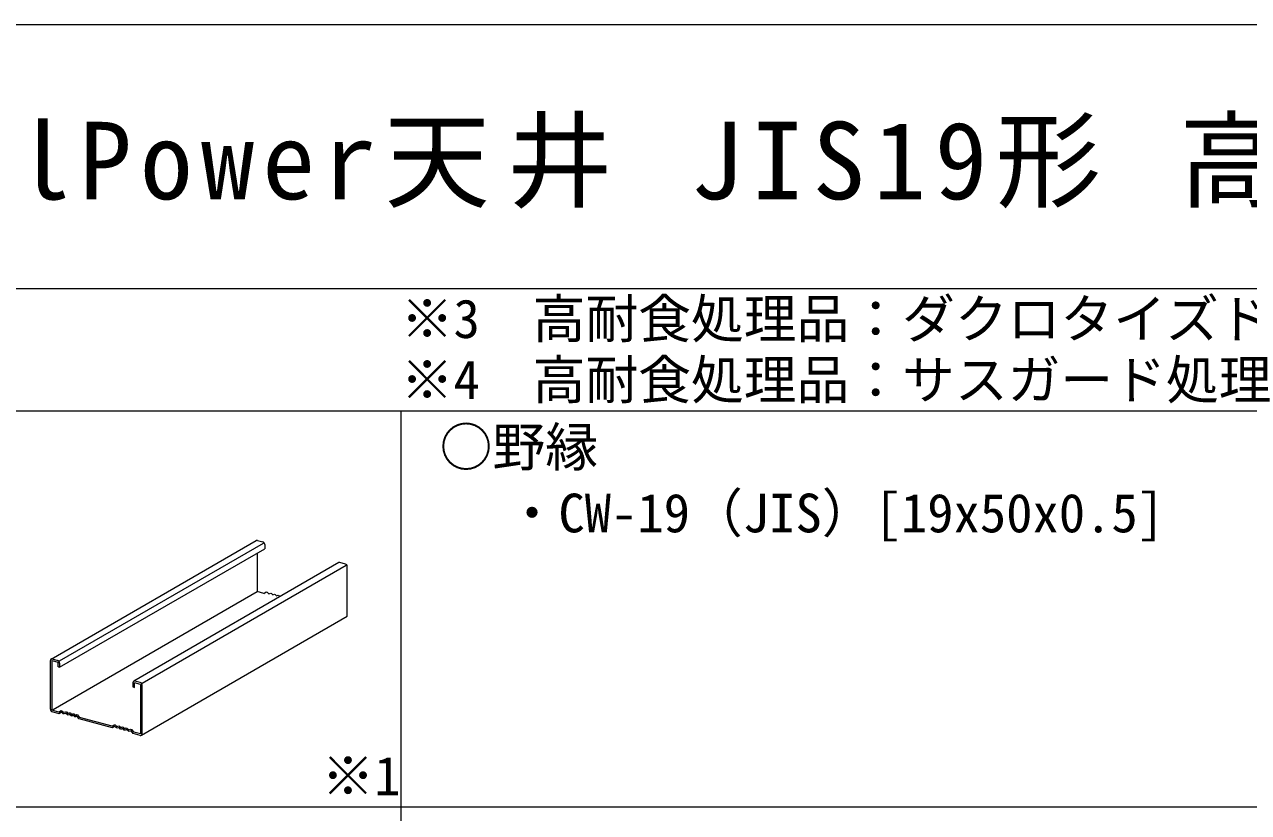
# Model space of a CAD drawing. Units: millimetres on the paper, enlarged 40 times, with parts at other scales. Extents: x -7800 to 7800, y -5578 to 5491.
# Drawn here: x -3829 to -1973, y 4292 to 5485 of the extents above; entities that cross this region are included whole.
import ezdxf
from ezdxf.enums import TextEntityAlignment as Align

# ---------------------------------------------------------------- set-up
doc = ezdxf.new("R2010")
doc.units = ezdxf.units.MM
doc.header["$LTSCALE"] = 40
for name, color, linetype, lineweight in [('1-3_野縁', 3, 'Continuous', 18), ('F-2_太線１', 3, 'Continuous', 18), ('F-4_細線', 4, 'Continuous', 9), ('F-6_文字', 7, 'Continuous', 18)]:
    doc.layers.add(name, color=color, linetype=linetype, lineweight=lineweight)
doc.layers.add('1-6_文字', color=7, linetype='Continuous')
doc.styles.add('ＭＳ ゴシック', font='')
doc.styles.get('ＭＳ ゴシック').set_extended_font_data('MS Gothic')

msp = doc.modelspace()

# ---------------------------------------------------------------- linework, layer by layer
at = {"layer": '1-3_野縁'}
for p, q in [((-3788.15, 4524.09), (-3477.13, 4703.66)), ((-3475.48, 4703.84), (-3467.13, 4701.61)), ((-3464.35, 4697.66), (-3464.35, 4691.26)), ((-3775.37, 4511.69), (-3464.35, 4691.26)), ((-3476.04, 4684.51), (-3476.04, 4626.29)), ((-3351.94, 4670.12), (-3662.96, 4490.55)), ((-3341.95, 4668.06), (-3350.3, 4670.3)), ((-3465.46, 4623.46), (-3476.04, 4626.29)), ((-3465.46, 4623.46), (-3462.27, 4625.81)), ((-3462.27, 4625.81), (-3460.87, 4625.43)), ((-3460.87, 4625.43), (-3458.09, 4623.09)), ((-3789.28, 4448.22), (-3789.28, 4521.82)), ((-3787.06, 4521.86), (-3787.06, 4446.73)), ((-3787.06, 4521.86), (-3777.6, 4519.33)), ((-3786.5, 4524.27), (-3778.15, 4522.04)), ((-3777.6, 4512.29), (-3777.6, 4519.33)), ((-3775.37, 4511.69), (-3777.6, 4512.29)), ((-3775.37, 4511.69), (-3776.76, 4512.06)), ((-3775.37, 4518.09), (-3775.37, 4511.69)), ((-3652.97, 4488.49), (-3661.32, 4490.73)), ((-3664.1, 4488.28), (-3664.1, 4481.88)), ((-3664.1, 4481.88), (-3661.87, 4481.28)), ((-3652.41, 4485.79), (-3661.87, 4488.32)), ((-3661.87, 4481.28), (-3661.87, 4488.32)), ((-3650.19, 4410.95), (-3650.19, 4484.55)), ((-3776.49, 4443.89), (-3787.06, 4446.73)), ((-3775.79, 4441.4), (-3786.5, 4444.27)), ((-3776.49, 4443.89), (-3773.29, 4446.24)), ((-3772.59, 4443.75), (-3775.79, 4441.4)), ((-3773.29, 4446.24), (-3771.9, 4445.86)), ((-3769.81, 4441.4), (-3772.59, 4443.75)), ((-3771.9, 4445.86), (-3769.11, 4443.52)), ((-3768.42, 4441.03), (-3769.81, 4441.4)), ((-3765.64, 4441.88), (-3768.42, 4441.03)), ((-3763.55, 4439.72), (-3765.64, 4441.88)), ((-3762.16, 4439.35), (-3763.55, 4439.72)), ((-3760.07, 4440.39), (-3762.16, 4439.35)), ((-3757.99, 4438.23), (-3760.07, 4440.39)), ((-3756.6, 4437.86), (-3757.99, 4438.23)), ((-3754.51, 4438.9), (-3756.6, 4437.86)), ((-3752.42, 4436.74), (-3754.51, 4438.9)), ((-3751.03, 4436.37), (-3752.42, 4436.74)), ((-3748.95, 4437.41), (-3751.03, 4436.37)), ((-3745.75, 4433.35), (-3748.95, 4437.41)), ((-3695.81, 4422.28), (-3745.05, 4435.47)), ((-3695.12, 4419.79), (-3745.75, 4433.35)), ((-3695.81, 4422.28), (-3692.61, 4424.62)), ((-3691.92, 4422.13), (-3695.12, 4419.79)), ((-3689.14, 4419.78), (-3691.92, 4422.13)), ((-3687.74, 4419.41), (-3689.14, 4419.78)), ((-3684.96, 4420.27), (-3687.74, 4419.41)), ((-3682.88, 4418.11), (-3684.96, 4420.27)), ((-3681.49, 4417.73), (-3682.88, 4418.11)), ((-3679.4, 4418.78), (-3681.49, 4417.73)), ((-3677.31, 4416.62), (-3679.4, 4418.78)), ((-3675.92, 4416.24), (-3677.31, 4416.62)), ((-3673.83, 4417.28), (-3675.92, 4416.24)), ((-3671.05, 4414.94), (-3673.83, 4417.28)), ((-3667.58, 4417.91), (-3666.18, 4417.54)), ((-3666.18, 4417.54), (-3662.99, 4413.48)), ((-3669.66, 4414.57), (-3671.05, 4414.94)), ((-3666.88, 4415.42), (-3669.66, 4414.57)), ((-3663.68, 4411.36), (-3666.88, 4415.42)), ((-3652.99, 4408.5), (-3663.68, 4411.36))]:
    msp.add_line(p, q, dxfattribs=at)
at = {"layer": '1-3_野縁', "color": 4, "lineweight": 9}
for p, q in [((-3775.37, 4521.29), (-3466.43, 4699.66)), ((-3650.19, 4487.75), (-3340.78, 4666.38)), ((-3785.23, 4447.78), (-3476.04, 4626.29))]:
    msp.add_line(p, q, dxfattribs=at)
at = {"layer": '1-3_野縁'}
for points in [[(-3651.32, 4408.67), (-3339.17, 4588.9), (-3339.17, 4664.12)], [(-3458.09, 4623.09), (-3455.31, 4623.94), (-3453.92, 4623.57), (-3451.83, 4621.41), (-3449.75, 4622.45), (-3448.36, 4622.08), (-3446.27, 4619.92), (-3444.18, 4620.96), (-3442.79, 4620.59), (-3440.71, 4618.43)], [(-3652.41, 4485.79), (-3652.41, 4410.65), (-3662.99, 4413.48)], [(-3769.11, 4443.52), (-3766.33, 4444.37), (-3764.94, 4444), (-3762.85, 4441.84), (-3760.77, 4442.88), (-3759.38, 4442.51), (-3757.29, 4440.35), (-3755.2, 4441.39), (-3753.81, 4441.02), (-3751.73, 4438.86), (-3749.64, 4439.9), (-3748.25, 4439.53), (-3745.05, 4435.47)], [(-3692.61, 4424.62), (-3691.22, 4424.25), (-3688.44, 4421.9), (-3685.66, 4422.76), (-3684.27, 4422.38), (-3682.18, 4420.23), (-3680.09, 4421.27), (-3678.7, 4420.89), (-3676.62, 4418.73), (-3674.53, 4419.78), (-3673.14, 4419.4), (-3670.36, 4417.06), (-3667.58, 4417.91)]]:
    msp.add_lwpolyline(points, dxfattribs=at)
for centre, start_param, end_param in [((-3475.48, 4700.64), 5.6914085, 6.3251409), ((-3467.13, 4698.41), 4.1206122, 5.6914085), ((-3350.3, 4667.1), 5.6914085, 6.3251409), ((-3341.95, 4664.86), 4.1206122, 5.6914085), ((-3786.5, 4521.07), 5.6914085, 7.2622048), ((-3778.15, 4518.84), 4.1206122, 5.6914085), ((-3661.32, 4487.53), 5.6914085, 7.2622048), ((-3652.97, 4485.29), 4.1206122, 5.6914085), ((-3786.5, 4447.47), 0.9790195, 2.5498158), ((-3652.97, 4411.69), 2.5498158, 4.1206122)]:
    msp.add_ellipse(centre, major_axis=(-1.55, 3.07), ratio=0.751651, start_param=start_param, end_param=end_param, dxfattribs=at)
at = {"layer": 'F-2_太線１'}
for p, q in [((-7800, 5485.15), (7800, 5485.15)), ((-7800, 5085.15), (7800, 5085.15)), ((-7638.18, 4900.25), (-78.18, 4900.25)), ((-7638.18, 4300.25), (-78.18, 4300.25))]:
    msp.add_line(p, q, dxfattribs=at)
at = {"layer": 'F-4_細線'}
msp.add_line((-3258.18, 4900.25), (-3258.18, 3100.25), dxfattribs=at)

# ---------------------------------------------------------------- texts
at = {"layer": '1-6_文字', "style": 'ＭＳ ゴシック'}
for s, p in [('※3\u3000高耐食処理品：ダクロタイズド処理', (-3258.18, 4992.7)), ('※4\u3000高耐食処理品：サスガード処理', (-3258.18, 4900.25)), ('○野縁', (-3199.22, 4798.41)), ('※1', (-3378.18, 4300.25))]:
    msp.add_text(s, height=58.65, dxfattribs=at).set_placement(p, align=Align.BOTTOM_LEFT)
at = {"layer": '1-6_文字', "color": 4, "style": 'ＭＳ ゴシック'}
msp.add_text('・CW-19（JIS）[19x50x0.5]', height=58.65, dxfattribs=at).set_placement((-3099.22, 4698.41), align=Align.BOTTOM_LEFT)
at = {"layer": 'F-6_文字', "color": 2, "insert": (-6900, 5205.15), "char_height": 117.3, "attachment_point": 7, "style": 'ＭＳ ゴシック'}
msp.add_mtext('\\T1.16;吊り天井の脱落防止対策（新耐震FullPower天井\\~JIS19形\\~高耐食仕様\\~\\~施工標準図）', dxfattribs=at)

doc.saveas('drawing.dxf')
